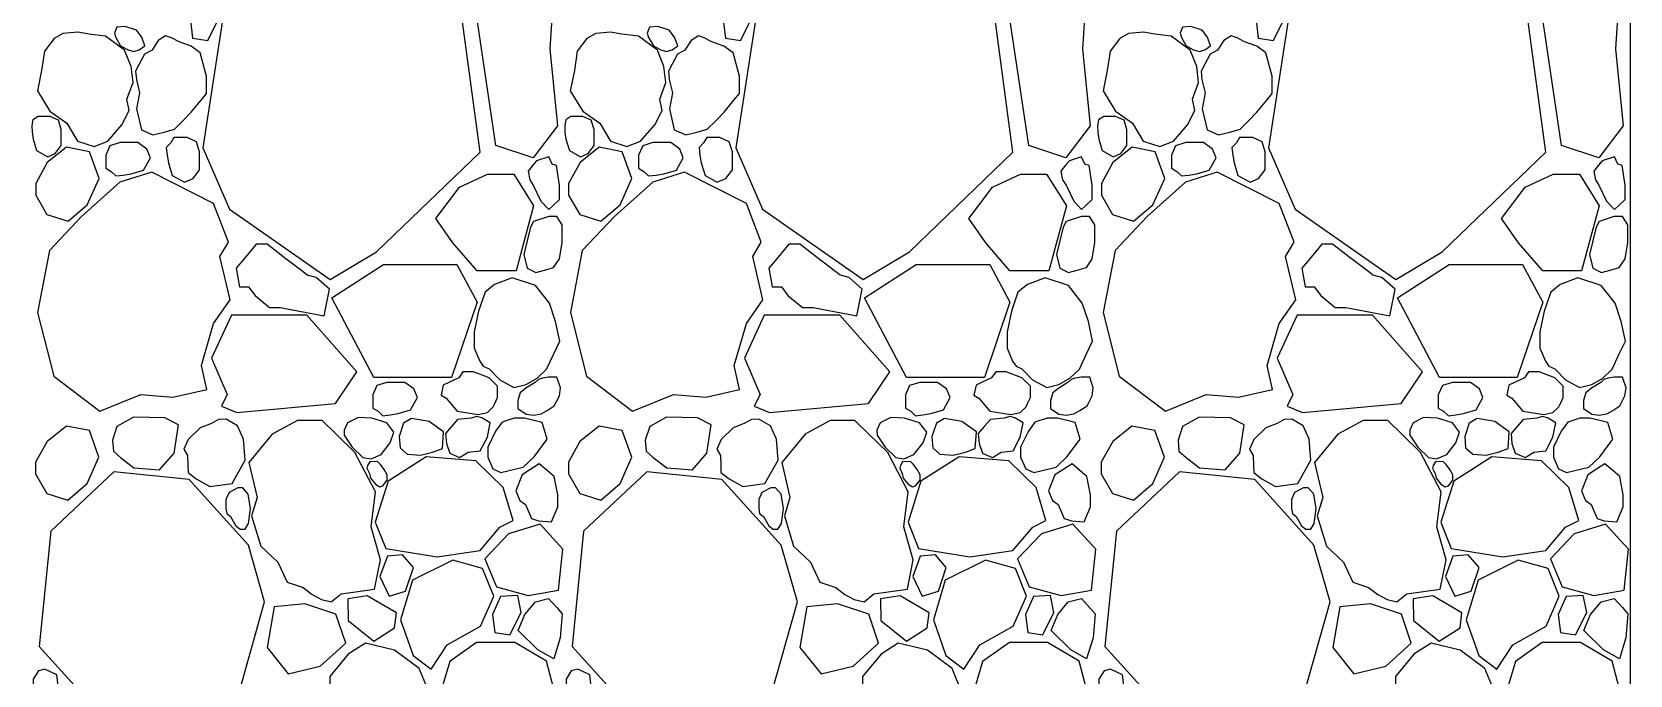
# Model space of a CAD drawing. Header units: millimetres. Extents: x 10227 to 13232, y 2 to 9351.
# Drawn here: x 11743.6 to 12008.2, y 172.6 to 279.1 of the extents above; entities that cross this region are included whole.
import ezdxf

# ---------------------------------------------------------------- set-up
doc = ezdxf.new("R2010")
doc.units = ezdxf.units.MM
doc.layers.add('A-FURN', color=9, linetype='Continuous')
doc.layers.add('RETINO', color=20, linetype='Continuous')

msp = doc.modelspace()

# ---------------------------------------------------------------- linework, layer by layer
at = {"layer": 'A-FURN', "ltscale": 0.1}
msp.add_line((12008.18, 363.83), (12008.18, 2.43), dxfattribs=at)
at = {"layer": 'RETINO'}
for points in [[(11826.55, 258.26), (11820.39, 260.3), (11816.23, 288.31), (11821.75, 297.42), (11826.65, 297.87), (11830.58, 295.58), (11829.3, 276.31)], [(11914.78, 258.26), (11908.62, 260.3), (11904.46, 288.31), (11909.98, 297.42), (11914.88, 297.87), (11918.81, 295.58), (11917.53, 276.31)], [(12003, 258.26), (11996.85, 260.3), (11992.68, 288.31), (11998.2, 297.42), (12003.11, 297.87), (12007.03, 295.58), (12005.75, 276.31)], [(11776.29, 249.77), (11792.95, 238.12), (11800.62, 242.7), (11817.78, 259.19), (11814.58, 282.79), (11800.85, 295.16), (11782.07, 291.13), (11775.28, 282.08), (11771.88, 259.88), (11776.29, 249.77)], [(11864.52, 249.77), (11881.18, 238.12), (11888.85, 242.7), (11906.01, 259.19), (11902.81, 282.79), (11889.07, 295.16), (11870.3, 291.13), (11863.51, 282.08), (11860.11, 259.88), (11864.52, 249.77)], [(11952.74, 249.77), (11969.41, 238.12), (11977.07, 242.7), (11994.24, 259.19), (11991.03, 282.79), (11977.3, 295.16), (11958.52, 291.13), (11951.73, 282.08), (11948.34, 259.88), (11952.74, 249.77)], [(11770.17, 278.05), (11772.67, 277.65), (11774.52, 281.37), (11773.95, 284.18), (11771.13, 284.03), (11769.8, 281.05), (11770.17, 278.05)], [(11858.4, 278.05), (11860.89, 277.65), (11862.75, 281.37), (11862.17, 284.18), (11859.36, 284.03), (11858.02, 281.05), (11858.4, 278.05)], [(11946.63, 278.05), (11949.12, 277.65), (11950.97, 281.37), (11950.4, 284.18), (11947.58, 284.03), (11946.25, 281.05), (11946.63, 278.05)], [(11755.76, 278.37), (11753.03, 278.7), (11751.15, 279.07), (11748.69, 278.85), (11747.24, 277.98), (11745.63, 275.91), (11745.17, 272.71), (11744.49, 269.35), (11746.54, 265.97), (11749.34, 263.97), (11751.12, 261.03), (11753.86, 260.13), (11756.12, 261), (11758.46, 263.7), (11759.68, 266.07), (11759.28, 267.98), (11760.3, 270.7), (11759.99, 273.34), (11758.9, 276.07), (11755.76, 278.37)], [(11758.24, 276.81), (11759.47, 276.12), (11760.43, 275.82), (11761.34, 276.15), (11762.26, 276.81), (11761.76, 278.23), (11760.86, 279.38), (11758.99, 279.99), (11757.62, 279.86), (11757.24, 278.86), (11757.43, 278.17), (11758.24, 276.81)], [(11760.89, 266.35), (11761.69, 262.89), (11763.59, 262.03), (11765.43, 262.51), (11767.17, 262.97), (11768.62, 264.45), (11769.95, 265.8), (11771.59, 267.81), (11772.48, 268.91), (11772.48, 271.78), (11771.42, 275.61), (11769.93, 276.75), (11767.92, 277.44), (11766.67, 278.13), (11765.7, 278.43), (11764.48, 277.67), (11763.45, 276.09), (11762.2, 275.41), (11761.34, 273.77), (11760.73, 272.6), (11760.85, 271.19), (11761.39, 269.01), (11760.89, 266.35)], [(11843.99, 278.37), (11841.25, 278.7), (11839.38, 279.07), (11836.92, 278.85), (11835.47, 277.98), (11833.85, 275.91), (11833.39, 272.71), (11832.71, 269.35), (11834.76, 265.97), (11837.57, 263.97), (11839.35, 261.03), (11842.09, 260.13), (11844.35, 261), (11846.69, 263.7), (11847.9, 266.07), (11847.51, 267.98), (11848.53, 270.7), (11848.22, 273.34), (11847.13, 276.07), (11843.99, 278.37)], [(11846.47, 276.81), (11847.7, 276.12), (11848.66, 275.82), (11849.56, 276.15), (11850.49, 276.81), (11849.98, 278.23), (11849.09, 279.38), (11847.21, 279.99), (11845.84, 279.86), (11845.46, 278.86), (11845.66, 278.17), (11846.47, 276.81)], [(11849.12, 266.35), (11849.92, 262.89), (11851.81, 262.03), (11853.66, 262.51), (11855.39, 262.97), (11856.84, 264.45), (11858.17, 265.8), (11859.81, 267.81), (11860.71, 268.91), (11860.71, 271.78), (11859.65, 275.61), (11858.15, 276.75), (11856.15, 277.44), (11854.89, 278.13), (11853.92, 278.43), (11852.7, 277.67), (11851.68, 276.09), (11850.43, 275.41), (11849.56, 273.77), (11848.95, 272.6), (11849.07, 271.19), (11849.62, 269.01), (11849.12, 266.35)], [(11932.22, 278.37), (11929.48, 278.7), (11927.6, 279.07), (11925.14, 278.85), (11923.7, 277.98), (11922.08, 275.91), (11921.62, 272.71), (11920.94, 269.35), (11922.99, 265.97), (11925.8, 263.97), (11927.58, 261.03), (11930.31, 260.13), (11932.58, 261), (11934.91, 263.7), (11936.13, 266.07), (11935.73, 267.98), (11936.75, 270.7), (11936.44, 273.34), (11935.36, 276.07), (11932.22, 278.37)], [(11934.69, 276.81), (11935.92, 276.12), (11936.89, 275.82), (11937.79, 276.15), (11938.71, 276.81), (11938.21, 278.23), (11937.32, 279.38), (11935.44, 279.99), (11934.07, 279.86), (11933.69, 278.86), (11933.89, 278.17), (11934.69, 276.81)], [(11937.35, 266.35), (11938.14, 262.89), (11940.04, 262.03), (11941.89, 262.51), (11943.62, 262.97), (11945.07, 264.45), (11946.4, 265.8), (11948.04, 267.81), (11948.93, 268.91), (11948.93, 271.78), (11947.87, 275.61), (11946.38, 276.75), (11944.37, 277.44), (11943.12, 278.13), (11942.15, 278.43), (11940.93, 277.67), (11939.9, 276.09), (11938.66, 275.41), (11937.79, 273.77), (11937.18, 272.6), (11937.3, 271.19), (11937.84, 269.01), (11937.35, 266.35)], [(11829.3, 276.31), (11830.58, 263.55)], [(11917.53, 276.31), (11918.81, 263.55)], [(12005.75, 276.31), (12007.03, 263.55)], [(11743.76, 261.31), (11744.33, 259.44), (11746.17, 258.43), (11747.43, 258.97), (11748.41, 260.3), (11748.41, 262.96), (11747.95, 264.47), (11746.56, 265.09), (11744.59, 265.09), (11743.71, 264.53), (11743.56, 263.59), (11743.57, 262.48), (11743.76, 261.31)], [(11831.99, 261.31), (11832.56, 259.44), (11834.39, 258.43), (11835.66, 258.97), (11836.64, 260.3), (11836.64, 262.96), (11836.17, 264.47), (11834.79, 265.09), (11832.81, 265.09), (11831.94, 264.53), (11831.79, 263.59), (11831.8, 262.48), (11831.99, 261.31)], [(11920.22, 261.31), (11920.79, 259.44), (11922.62, 258.43), (11923.89, 258.97), (11924.87, 260.3), (11924.87, 262.96), (11924.4, 264.47), (11923.01, 265.09), (11921.04, 265.09), (11920.16, 264.53), (11920.02, 263.59), (11920.03, 262.48), (11920.22, 261.31)], [(11830.58, 263.55), (11826.55, 258.26)], [(11918.81, 263.55), (11914.78, 258.26)], [(12007.03, 263.55), (12003, 258.26)], [(11746.05, 248.85), (11749.54, 247.74), (11752.73, 250.48), (11754.67, 254.85), (11753.08, 259.25), (11749.27, 259.99), (11746.09, 257.45), (11744.19, 254), (11744.19, 252.06), (11746.05, 248.85)], [(11759.99, 255.59), (11762.06, 256.23), (11763.19, 258.26), (11762.59, 259.67), (11761.11, 260.76), (11758.16, 260.76), (11756.47, 260.24), (11755.79, 258.7), (11755.79, 256.51), (11756.68, 256), (11757.45, 255.25), (11758.68, 255.38), (11759.99, 255.59)], [(11766.15, 257.41), (11766.79, 255.33), (11768.82, 254.21), (11770.23, 254.8), (11771.32, 256.28), (11771.32, 259.24), (11770.8, 260.92), (11769.26, 261.61), (11767.07, 261.61), (11766.56, 260.72), (11765.81, 259.94), (11765.94, 258.71), (11766.15, 257.41)], [(11834.28, 248.85), (11837.76, 247.74), (11840.96, 250.48), (11842.9, 254.85), (11841.31, 259.25), (11837.5, 259.99), (11834.32, 257.45), (11832.41, 254), (11832.41, 252.06), (11834.28, 248.85)], [(11848.21, 255.59), (11850.29, 256.23), (11851.42, 258.26), (11850.82, 259.67), (11849.34, 260.76), (11846.38, 260.76), (11844.7, 260.24), (11844.01, 258.7), (11844.01, 256.51), (11844.9, 256), (11845.68, 255.25), (11846.91, 255.38), (11848.21, 255.59)], [(11854.38, 257.41), (11855.01, 255.33), (11857.05, 254.21), (11858.46, 254.8), (11859.55, 256.28), (11859.55, 259.24), (11859.03, 260.92), (11857.49, 261.61), (11855.29, 261.61), (11854.78, 260.72), (11854.03, 259.94), (11854.17, 258.71), (11854.38, 257.41)], [(11922.5, 248.85), (11925.99, 247.74), (11929.18, 250.48), (11931.13, 254.85), (11929.54, 259.25), (11925.72, 259.99), (11922.55, 257.45), (11920.64, 254), (11920.64, 252.06), (11922.5, 248.85)], [(11936.44, 255.59), (11938.52, 256.23), (11939.64, 258.26), (11939.04, 259.67), (11937.57, 260.76), (11934.61, 260.76), (11932.92, 260.24), (11932.24, 258.7), (11932.24, 256.51), (11933.13, 256), (11933.91, 255.25), (11935.14, 255.38), (11936.44, 255.59)], [(11942.61, 257.41), (11943.24, 255.33), (11945.28, 254.21), (11946.68, 254.8), (11947.77, 256.28), (11947.77, 259.24), (11947.25, 260.92), (11945.71, 261.61), (11943.52, 261.61), (11943.01, 260.72), (11942.26, 259.94), (11942.39, 258.71), (11942.61, 257.41)], [(11826.58, 253.75), (11827.84, 251.08), (11829.15, 249.68), (11829.86, 250.37), (11830.9, 251.36), (11830.9, 253.73), (11830.69, 255.17), (11830.42, 256.97), (11829.7, 257.18), (11829.15, 258.42), (11827.11, 257.77), (11826.5, 257.01), (11825.71, 256.03), (11826, 254.59), (11826.58, 253.75)], [(11914.8, 253.75), (11916.07, 251.08), (11917.38, 249.68), (11918.09, 250.37), (11919.13, 251.36), (11919.13, 253.73), (11918.91, 255.17), (11918.64, 256.97), (11917.92, 257.18), (11917.37, 258.42), (11915.34, 257.77), (11914.73, 257.01), (11913.94, 256.03), (11914.23, 254.59), (11914.8, 253.75)], [(12003.03, 253.75), (12004.29, 251.08), (12005.6, 249.68), (12006.32, 250.37), (12007.35, 251.36), (12007.35, 253.73), (12007.14, 255.17), (12006.87, 256.97), (12006.15, 257.18), (12005.6, 258.42), (12003.56, 257.77), (12002.95, 257.01), (12002.17, 256.03), (12002.45, 254.59), (12003.03, 253.75)], [(11766.89, 218.63), (11772.51, 219.88), (11771.61, 223.88), (11773.65, 230.85), (11776.36, 234.72), (11774.7, 241.91), (11776.1, 244.28), (11773.65, 250.69), (11763.39, 255.87), (11758.13, 254.2), (11751.79, 248.51), (11746.46, 242.89), (11744.49, 232.64), (11747.16, 222.11), (11754.78, 216.29), (11761.57, 219.07), (11766.89, 218.63)], [(11813.28, 244.18), (11810.46, 248.18), (11814.37, 253.37), (11819, 255.55), (11823.36, 255.55), (11826.63, 250.28), (11823.72, 239.55), (11817.27, 239.55), (11813.28, 244.18)], [(11855.12, 218.63), (11860.73, 219.88), (11859.84, 223.88), (11861.87, 230.85), (11864.59, 234.72), (11862.92, 241.91), (11864.33, 244.28), (11861.87, 250.69), (11851.61, 255.87), (11846.35, 254.2), (11840.01, 248.51), (11834.68, 242.89), (11832.72, 232.64), (11835.39, 222.11), (11843.01, 216.29), (11849.8, 219.07), (11855.12, 218.63)], [(11901.51, 244.18), (11898.69, 248.18), (11902.6, 253.37), (11907.23, 255.55), (11911.58, 255.55), (11914.85, 250.28), (11911.95, 239.55), (11905.5, 239.55), (11901.51, 244.18)], [(11943.34, 218.63), (11948.96, 219.88), (11948.07, 223.88), (11950.1, 230.85), (11952.82, 234.72), (11951.15, 241.91), (11952.55, 244.28), (11950.1, 250.69), (11939.84, 255.87), (11934.58, 254.2), (11928.24, 248.51), (11922.91, 242.89), (11920.95, 232.64), (11923.61, 222.11), (11931.24, 216.29), (11938.02, 219.07), (11943.34, 218.63)], [(11989.73, 244.18), (11986.92, 248.18), (11990.82, 253.37), (11995.45, 255.55), (11999.81, 255.55), (12003.08, 250.28), (12000.17, 239.55), (11993.73, 239.55), (11989.73, 244.18)], [(11825.55, 239.99), (11826.99, 239.27), (11828.43, 239.67), (11829.94, 240.09), (11830.9, 241.51), (11831.35, 244.22), (11831.35, 247.16), (11830.47, 248.53), (11829.13, 248.53), (11826.61, 247.71), (11826.09, 246.79), (11825.02, 242.25), (11825.55, 239.99)], [(11913.78, 239.99), (11915.22, 239.27), (11916.65, 239.67), (11918.17, 240.09), (11919.12, 241.51), (11919.57, 244.22), (11919.57, 247.16), (11918.7, 248.53), (11917.36, 248.53), (11914.84, 247.71), (11914.32, 246.79), (11913.24, 242.25), (11913.78, 239.99)], [(12002, 239.99), (12003.44, 239.27), (12004.88, 239.67), (12006.4, 240.09), (12007.35, 241.51), (12007.8, 244.22), (12007.8, 247.16), (12006.93, 248.53), (12005.58, 248.53), (12003.06, 247.71), (12002.55, 246.79), (12001.47, 242.25), (12002, 239.99)], [(11780.52, 235.47), (11782.91, 233.49), (11784.67, 233.49), (11791.94, 232.09), (11792.82, 236.51), (11790.64, 238.43), (11789.16, 238.81), (11788.46, 239.37), (11785.4, 241.71), (11782.49, 243.93), (11780.67, 243.93), (11778.91, 241.81), (11777.38, 239.97), (11777.92, 236.87), (11779.43, 236.87), (11780.52, 235.47)], [(11868.74, 235.47), (11871.13, 233.49), (11872.9, 233.49), (11880.17, 232.09), (11881.05, 236.51), (11878.87, 238.43), (11877.39, 238.81), (11876.69, 239.37), (11873.62, 241.71), (11870.71, 243.93), (11868.9, 243.93), (11867.13, 241.81), (11865.6, 239.97), (11866.15, 236.87), (11867.65, 236.87), (11868.74, 235.47)], [(11956.97, 235.47), (11959.36, 233.49), (11961.12, 233.49), (11968.39, 232.09), (11969.28, 236.51), (11967.1, 238.43), (11965.61, 238.81), (11964.91, 239.37), (11961.85, 241.71), (11958.94, 243.93), (11957.13, 243.93), (11955.36, 241.81), (11953.83, 239.97), (11954.37, 236.87), (11955.88, 236.87), (11956.97, 235.47)], [(11793.21, 235.09), (11801.76, 240.61), (11813.93, 240.61), (11817.26, 234.37), (11813.06, 221.89), (11800.17, 221.89), (11793.21, 235.09)], [(11819.27, 223.33), (11821.04, 221.5), (11823.37, 220.25), (11825.39, 220.71), (11827.21, 221.78), (11828.78, 223.28), (11829.96, 225.79), (11830.95, 227.9), (11830.28, 231.15), (11829.24, 234.19), (11826.96, 237.09), (11823.1, 238.37), (11820.17, 237.3), (11818.6, 236.01), (11817.53, 232.87), (11816.81, 229.43), (11816.81, 226.75), (11817.71, 224.57), (11818.3, 223.77), (11819.27, 223.33)], [(11881.44, 235.09), (11889.99, 240.61), (11902.16, 240.61), (11905.49, 234.37), (11901.29, 221.89), (11888.39, 221.89), (11881.44, 235.09)], [(11907.5, 223.33), (11909.26, 221.5), (11911.6, 220.25), (11913.61, 220.71), (11915.43, 221.78), (11917, 223.28), (11918.19, 225.79), (11919.18, 227.9), (11918.51, 231.15), (11917.47, 234.19), (11915.19, 237.09), (11911.33, 238.37), (11908.4, 237.3), (11906.82, 236.01), (11905.75, 232.87), (11905.04, 229.43), (11905.04, 226.75), (11905.93, 224.57), (11906.53, 223.77), (11907.5, 223.33)], [(11969.67, 235.09), (11978.21, 240.61), (11990.38, 240.61), (11993.72, 234.37), (11989.52, 221.89), (11976.62, 221.89), (11969.67, 235.09)], [(11995.72, 223.33), (11997.49, 221.5), (11999.83, 220.25), (12001.84, 220.71), (12003.66, 221.78), (12005.23, 223.28), (12006.41, 225.79), (12007.41, 227.9), (12006.73, 231.15), (12005.7, 234.19), (12003.41, 237.09), (11999.56, 238.37), (11996.62, 237.3), (11995.05, 236.01), (11993.98, 232.87), (11993.27, 229.43), (11993.27, 226.75), (11994.16, 224.57), (11994.75, 223.77), (11995.72, 223.33)], [(11775.89, 219.1), (11774.95, 217.16), (11777.47, 216.11), (11793.84, 217.59), (11797.38, 222.81), (11789.09, 232.23), (11776.61, 232.23), (11773.32, 225.08), (11775.89, 219.1)], [(11864.12, 219.1), (11863.17, 217.16), (11865.7, 216.11), (11882.07, 217.59), (11885.61, 222.81), (11877.32, 232.23), (11864.83, 232.23), (11861.55, 225.08), (11864.12, 219.1)], [(11952.34, 219.1), (11951.4, 217.16), (11953.92, 216.11), (11970.29, 217.59), (11973.84, 222.81), (11965.54, 232.23), (11953.06, 232.23), (11949.78, 225.08), (11952.34, 219.1)], [(11812.14, 218.47), (11813.96, 216.31), (11817.44, 215.79), (11818.97, 216.12), (11819.96, 217.06), (11820.21, 217.57), (11820.67, 218.57), (11820.67, 220.44), (11819.27, 221.84), (11816.66, 222.84), (11814.93, 222.84), (11814.22, 221.85), (11812.71, 221.11), (11811.67, 220.61), (11811.32, 218.97), (11812.14, 218.47)], [(11900.36, 218.47), (11902.19, 216.31), (11905.67, 215.79), (11907.2, 216.12), (11908.19, 217.06), (11908.43, 217.57), (11908.9, 218.57), (11908.9, 220.44), (11907.49, 221.84), (11904.88, 222.84), (11903.16, 222.84), (11902.45, 221.85), (11900.93, 221.11), (11899.9, 220.61), (11899.55, 218.97), (11900.36, 218.47)], [(11988.59, 218.47), (11990.41, 216.31), (11993.89, 215.79), (11995.42, 216.12), (11996.42, 217.06), (11996.66, 217.57), (11997.13, 218.57), (11997.13, 220.44), (11995.72, 221.84), (11993.11, 222.84), (11991.38, 222.84), (11990.68, 221.85), (11989.16, 221.11), (11988.13, 220.61), (11987.77, 218.97), (11988.59, 218.47)], [(11804.18, 215.91), (11806.26, 216.55), (11807.38, 218.58), (11806.78, 219.99), (11805.31, 221.08), (11802.35, 221.08), (11800.66, 220.56), (11799.98, 219.02), (11799.98, 216.83), (11800.87, 216.32), (11801.65, 215.57), (11802.88, 215.7), (11804.18, 215.91)], [(11826.88, 221.08), (11825.36, 220.14), (11824.4, 219.34), (11824.01, 218.08), (11824.01, 216.73), (11825.38, 215.84), (11826.62, 215.67), (11827.88, 215.89), (11828.86, 216.42), (11830.04, 217.19), (11830.89, 218.85), (11831.08, 220.18), (11830.5, 221.97), (11829.09, 221.95), (11828.1, 221.79), (11827.42, 221.55), (11826.88, 221.08)], [(11892.41, 215.91), (11894.48, 216.55), (11895.61, 218.58), (11895.01, 219.99), (11893.53, 221.08), (11890.58, 221.08), (11888.89, 220.56), (11888.2, 219.02), (11888.2, 216.83), (11889.1, 216.32), (11889.87, 215.57), (11891.1, 215.7), (11892.41, 215.91)], [(11915.11, 221.08), (11913.58, 220.14), (11912.62, 219.34), (11912.23, 218.08), (11912.23, 216.73), (11913.6, 215.84), (11914.84, 215.67), (11916.1, 215.89), (11917.09, 216.42), (11918.27, 217.19), (11919.11, 218.85), (11919.3, 220.18), (11918.73, 221.97), (11917.31, 221.95), (11916.33, 221.79), (11915.64, 221.55), (11915.11, 221.08)], [(11980.63, 215.91), (11982.71, 216.55), (11983.83, 218.58), (11983.24, 219.99), (11981.76, 221.08), (11978.8, 221.08), (11977.12, 220.56), (11976.43, 219.02), (11976.43, 216.83), (11977.32, 216.32), (11978.1, 215.57), (11979.33, 215.7), (11980.63, 215.91)], [(12003.33, 221.08), (12001.81, 220.14), (12000.85, 219.34), (12000.46, 218.08), (12000.46, 216.73), (12001.83, 215.84), (12003.07, 215.67), (12004.33, 215.89), (12005.31, 216.42), (12006.49, 217.19), (12007.34, 218.85), (12007.53, 220.18), (12006.95, 221.97), (12005.54, 221.95), (12004.55, 221.79), (12003.87, 221.55), (12003.33, 221.08)], [(11760.39, 215.35), (11757.64, 213.77)], [(11767.11, 209.35), (11767.82, 214.05), (11765.55, 215.23), (11760.39, 215.35)], [(11773.02, 203.86), (11776.7, 204.32), (11778.88, 208.19), (11778.6, 211.69), (11777.62, 213.87), (11775.7, 214.97), (11774.46, 214.95), (11773.29, 214.27), (11771.43, 213.57), (11769.44, 211.61), (11768.73, 210.03), (11769.34, 208.98), (11769.39, 207.29), (11769.41, 206.15), (11770.77, 205.14), (11773.02, 203.86)], [(11794.75, 186.07), (11800.3, 186.84), (11801.28, 191.72), (11799.71, 197.19), (11800.44, 202.97), (11797.04, 209.5), (11793.91, 212.52), (11791.6, 214.77), (11787.53, 214.77), (11783.36, 212.52), (11779.48, 207.81), (11780.85, 202.03), (11779.94, 198.99), (11781.46, 193.97), (11784.27, 191.31), (11785.8, 188), (11788.45, 187.12), (11789.96, 185.98), (11791.49, 185.17), (11793.11, 184.78), (11794.75, 186.07)], [(11796.6, 210.35), (11798.36, 208.67), (11799.71, 208.41), (11801.38, 209.12), (11802.88, 211.08), (11803.49, 212.84), (11802.31, 214.41), (11799.83, 215.14), (11797.56, 215.27), (11795.81, 214.41), (11795.25, 213.18), (11795.28, 212.33), (11796.6, 210.35)], [(11806.41, 215.09), (11805.1, 214.34)], [(11811.54, 210.13), (11811.73, 212.88), (11809.33, 214.61), (11806.41, 215.09)], [(11815.82, 209.51), (11817.79, 209.75), (11818.97, 212.02), (11819.44, 214.36), (11818.07, 215.2), (11817.23, 215.44), (11816.3, 215.17), (11814.03, 214.94), (11813.02, 213.8), (11812.03, 212.6), (11812.18, 210.96), (11812.73, 209.38), (11813.86, 208.85), (11814.36, 208.63), (11815.82, 209.51)], [(11821.21, 206.14), (11824.91, 207.02), (11826.71, 208.78), (11828.89, 211.7), (11828.05, 214.43), (11825.14, 215.13), (11823.43, 215.13), (11821.4, 214.48), (11820.33, 213.03), (11819.05, 210.38), (11819.05, 208.7), (11819.89, 206.77), (11821.21, 206.14)], [(11848.62, 215.35), (11845.87, 213.77)], [(11855.34, 209.35), (11856.05, 214.05), (11853.78, 215.23), (11848.62, 215.35)], [(11861.25, 203.86), (11864.93, 204.32), (11867.1, 208.19), (11866.83, 211.69), (11865.85, 213.87), (11863.93, 214.97), (11862.69, 214.95), (11861.52, 214.27), (11859.66, 213.57), (11857.67, 211.61), (11856.96, 210.03), (11857.57, 208.98), (11857.61, 207.29), (11857.64, 206.15), (11859, 205.14), (11861.25, 203.86)], [(11882.98, 186.07), (11888.53, 186.84), (11889.5, 191.72), (11887.94, 197.19), (11888.66, 202.97), (11885.26, 209.5), (11882.14, 212.52), (11879.82, 214.77), (11875.76, 214.77), (11871.58, 212.52), (11867.71, 207.81), (11869.08, 202.03), (11868.16, 198.99), (11869.68, 193.97), (11872.49, 191.31), (11874.03, 188), (11876.67, 187.12), (11878.19, 185.98), (11879.71, 185.17), (11881.34, 184.78), (11882.98, 186.07)], [(11884.83, 210.35), (11886.59, 208.67), (11887.94, 208.41), (11889.6, 209.12), (11891.11, 211.08), (11891.72, 212.84), (11890.53, 214.41), (11888.05, 215.14), (11885.79, 215.27), (11884.04, 214.41), (11883.48, 213.18), (11883.51, 212.33), (11884.83, 210.35)], [(11894.64, 215.09), (11893.33, 214.34)], [(11899.76, 210.13), (11899.96, 212.88), (11897.56, 214.61), (11894.64, 215.09)], [(11904.05, 209.51), (11906.02, 209.75), (11907.19, 212.02), (11907.67, 214.36), (11906.3, 215.2), (11905.46, 215.44), (11904.52, 215.17), (11902.26, 214.94), (11901.25, 213.8), (11900.26, 212.6), (11900.4, 210.96), (11900.96, 209.38), (11902.08, 208.85), (11902.59, 208.63), (11904.05, 209.51)], [(11909.44, 206.14), (11913.14, 207.02), (11914.94, 208.78), (11917.11, 211.7), (11916.28, 214.43), (11913.37, 215.13), (11911.65, 215.13), (11909.63, 214.48), (11908.56, 213.03), (11907.27, 210.38), (11907.27, 208.7), (11908.12, 206.77), (11909.44, 206.14)], [(11936.85, 215.35), (11934.09, 213.77)], [(11943.57, 209.35), (11944.27, 214.05), (11942, 215.23), (11936.85, 215.35)], [(11949.48, 203.86), (11953.15, 204.32), (11955.33, 208.19), (11955.06, 211.69), (11954.07, 213.87), (11952.16, 214.97), (11950.91, 214.95), (11949.75, 214.27), (11947.88, 213.57), (11945.89, 211.61), (11945.18, 210.03), (11945.8, 208.98), (11945.84, 207.29), (11945.87, 206.15), (11947.22, 205.14), (11949.48, 203.86)], [(11971.21, 186.07), (11976.76, 186.84), (11977.73, 191.72), (11976.17, 197.19), (11976.89, 202.97), (11973.49, 209.5), (11970.37, 212.52), (11968.05, 214.77), (11963.99, 214.77), (11959.81, 212.52), (11955.93, 207.81), (11957.3, 202.03), (11956.39, 198.99), (11957.91, 193.97), (11960.72, 191.31), (11962.26, 188), (11964.9, 187.12), (11966.42, 185.98), (11967.94, 185.17), (11969.57, 184.78), (11971.21, 186.07)], [(11973.05, 210.35), (11974.82, 208.67), (11976.16, 208.41), (11977.83, 209.12), (11979.34, 211.08), (11979.95, 212.84), (11978.76, 214.41), (11976.28, 215.14), (11974.01, 215.27), (11972.26, 214.41), (11971.71, 213.18), (11971.73, 212.33), (11973.05, 210.35)], [(11982.86, 215.09), (11981.55, 214.34)], [(11987.99, 210.13), (11988.19, 212.88), (11985.79, 214.61), (11982.86, 215.09)], [(11992.27, 209.51), (11994.25, 209.75), (11995.42, 212.02), (11995.89, 214.36), (11994.53, 215.2), (11993.69, 215.44), (11992.75, 215.17), (11990.48, 214.94), (11989.47, 213.8), (11988.48, 212.6), (11988.63, 210.96), (11989.18, 209.38), (11990.31, 208.85), (11990.82, 208.63), (11992.27, 209.51)], [(11997.66, 206.14), (12001.36, 207.02), (12003.17, 208.78), (12005.34, 211.7), (12004.51, 214.43), (12001.59, 215.13), (11999.88, 215.13), (11997.86, 214.48), (11996.78, 213.03), (11995.5, 210.38), (11995.5, 208.7), (11996.34, 206.77), (11997.66, 206.14)], [(11746.03, 202.71), (11749.52, 201.6), (11752.72, 204.34), (11754.66, 208.71), (11753.07, 213.11), (11749.26, 213.86), (11746.08, 211.31), (11744.17, 207.86), (11744.17, 205.92), (11746.03, 202.71)], [(11757.64, 213.77), (11756.89, 211.53), (11757.04, 209.69)], [(11805.1, 214.34), (11804.35, 212.1), (11804.51, 210.25)], [(11834.26, 202.71), (11837.75, 201.6), (11840.94, 204.34), (11842.88, 208.71), (11841.3, 213.11), (11837.48, 213.86), (11834.3, 211.31), (11832.4, 207.86), (11832.4, 205.92), (11834.26, 202.71)], [(11845.87, 213.77), (11845.12, 211.53), (11845.27, 209.69)], [(11893.33, 214.34), (11892.58, 212.1), (11892.73, 210.25)], [(11922.49, 202.71), (11925.97, 201.6), (11929.17, 204.34), (11931.11, 208.71), (11929.52, 213.11), (11925.71, 213.86), (11922.53, 211.31), (11920.62, 207.86), (11920.62, 205.92), (11922.49, 202.71)], [(11934.09, 213.77), (11933.34, 211.53), (11933.49, 209.69)], [(11981.55, 214.34), (11980.81, 212.1), (11980.96, 210.25)], [(11757.04, 209.69), (11758.23, 208.62)], [(11758.23, 208.62), (11760.44, 206.95), (11764.7, 206.62), (11767.11, 209.35)], [(11804.51, 210.25), (11805.69, 209.18)], [(11805.69, 209.18), (11807.9, 209.02), (11809.89, 209.54), (11811.54, 210.13)], [(11845.27, 209.69), (11846.45, 208.62)], [(11846.45, 208.62), (11848.67, 206.95), (11852.93, 206.62), (11855.34, 209.35)], [(11892.73, 210.25), (11893.92, 209.18)], [(11893.92, 209.18), (11896.13, 209.02), (11898.12, 209.54), (11899.76, 210.13)], [(11933.49, 209.69), (11934.68, 208.62)], [(11934.68, 208.62), (11936.89, 206.95), (11941.15, 206.62), (11943.57, 209.35)], [(11980.96, 210.25), (11982.14, 209.18)], [(11982.14, 209.18), (11984.36, 209.02), (11986.35, 209.54), (11987.99, 210.13)], [(11799.61, 205.21), (11800.43, 204.22), (11801.14, 203.79), (11801.66, 203.97), (11802.4, 204.87), (11802.4, 205.79), (11801.91, 206.67), (11801.3, 207.49), (11800.78, 207.96), (11799.51, 207.91), (11799.13, 207.35), (11799.02, 206.88), (11799.45, 205.98), (11799.61, 205.21)], [(11800.41, 197.92), (11802.14, 193.61), (11810.64, 192.2), (11817.77, 193.26), (11821.05, 197.1), (11823.23, 198.23), (11821.59, 203.69), (11817.08, 208.09), (11808.86, 208.73), (11802.53, 204.72), (11800.41, 197.92)], [(11829.57, 198.02), (11830.62, 200.47), (11830.62, 202.47), (11830.02, 205.51), (11828.86, 206.51), (11827.57, 207.62), (11826.03, 206.63), (11824.73, 205.79), (11823.67, 203.11), (11824.34, 201.55), (11825.27, 200.87), (11826.27, 198.56), (11827.45, 198.15), (11829.57, 198.02)], [(11887.83, 205.21), (11888.65, 204.22), (11889.36, 203.79), (11889.89, 203.97), (11890.62, 204.87), (11890.62, 205.79), (11890.13, 206.67), (11889.52, 207.49), (11889.01, 207.96), (11887.74, 207.91), (11887.36, 207.35), (11887.25, 206.88), (11887.68, 205.98), (11887.83, 205.21)], [(11888.64, 197.92), (11890.36, 193.61), (11898.87, 192.2), (11905.99, 193.26), (11909.28, 197.1), (11911.46, 198.23), (11909.82, 203.69), (11905.31, 208.09), (11897.09, 208.73), (11890.76, 204.72), (11888.64, 197.92)], [(11917.8, 198.02), (11918.85, 200.47), (11918.85, 202.47), (11918.25, 205.51), (11917.09, 206.51), (11915.79, 207.62), (11914.25, 206.63), (11912.95, 205.79), (11911.89, 203.11), (11912.57, 201.55), (11913.5, 200.87), (11914.49, 198.56), (11915.68, 198.15), (11917.8, 198.02)], [(11976.06, 205.21), (11976.88, 204.22), (11977.59, 203.79), (11978.12, 203.97), (11978.85, 204.87), (11978.85, 205.79), (11978.36, 206.67), (11977.75, 207.49), (11977.23, 207.96), (11975.96, 207.91), (11975.59, 207.35), (11975.47, 206.88), (11975.9, 205.98), (11976.06, 205.21)], [(11976.87, 197.92), (11978.59, 193.61), (11987.1, 192.2), (11994.22, 193.26), (11997.51, 197.1), (11999.68, 198.23), (11998.04, 203.69), (11993.54, 208.09), (11985.32, 208.73), (11978.99, 204.72), (11976.87, 197.92)], [(12006.02, 198.02), (12007.07, 200.47), (12007.07, 202.47), (12006.47, 205.51), (12005.31, 206.51), (12004.02, 207.62), (12002.48, 206.63), (12001.18, 205.79), (12000.12, 203.11), (12000.8, 201.55), (12001.72, 200.87), (12002.72, 198.56), (12003.9, 198.15), (12006.02, 198.02)], [(11779.4, 194.13), (11769.59, 205), (11757.14, 206.27), (11746.68, 196.43), (11744.78, 177.38), (11754.82, 166.25), (11768.64, 164.24), (11777.63, 168.98), (11782.09, 184.77), (11779.4, 194.13)], [(11867.62, 194.13), (11857.82, 205), (11845.37, 206.27), (11834.91, 196.43), (11833, 177.38), (11843.04, 166.25), (11856.87, 164.24), (11865.86, 168.98), (11870.32, 184.77), (11867.62, 194.13)], [(11955.85, 194.13), (11946.04, 205), (11933.59, 206.27), (11923.13, 196.43), (11921.23, 177.38), (11931.27, 166.25), (11945.09, 164.24), (11954.08, 168.98), (11958.54, 184.77), (11955.85, 194.13)], [(11776.46, 198.87), (11777.34, 197.33), (11778.06, 196.81), (11778.86, 196.81), (11779.43, 197.73), (11779.77, 200.19), (11779.37, 202.56), (11778.46, 203.62), (11777.66, 203.62), (11776.2, 202.85), (11775.69, 201.68), (11775.69, 200.22), (11775.83, 199.38), (11776.46, 198.87)], [(11864.69, 198.87), (11865.57, 197.33), (11866.29, 196.81), (11867.09, 196.81), (11867.66, 197.73), (11868, 200.19), (11867.6, 202.56), (11866.69, 203.62), (11865.89, 203.62), (11864.43, 202.85), (11863.91, 201.68), (11863.91, 200.22), (11864.06, 199.38), (11864.69, 198.87)], [(11952.91, 198.87), (11953.8, 197.33), (11954.51, 196.81), (11955.31, 196.81), (11955.88, 197.73), (11956.23, 200.19), (11955.83, 202.56), (11954.91, 203.62), (11954.11, 203.62), (11952.65, 202.85), (11952.14, 201.68), (11952.14, 200.22), (11952.28, 199.38), (11952.91, 198.87)], [(11825.74, 185.83), (11830.76, 186.68), (11831.47, 193.49), (11827.69, 197.61), (11822.49, 195.99), (11818.54, 191.88), (11820.47, 187.23), (11825.74, 185.83)], [(11913.97, 185.83), (11918.99, 186.68), (11919.7, 193.49), (11915.91, 197.61), (11910.72, 195.99), (11906.76, 191.88), (11908.7, 187.23), (11913.97, 185.83)], [(12002.19, 185.83), (12007.22, 186.68), (12007.92, 193.49), (12004.14, 197.61), (11998.94, 195.99), (11994.99, 191.88), (11996.92, 187.23), (12002.19, 185.83)], [(11804.93, 192.54), (11802.41, 192.33), (11801.18, 188.96), (11802.73, 185.68), (11805.43, 186.51), (11806.75, 190.46), (11804.93, 192.54)], [(11812.31, 177.63), (11817.83, 180.74), (11820.02, 185.69), (11818.18, 190.29), (11813.23, 191.68), (11806.56, 188.34), (11804.61, 181.77), (11806.68, 175.9), (11809.67, 173.6), (11812.31, 177.63)], [(11893.15, 192.54), (11890.64, 192.33), (11889.41, 188.96), (11890.96, 185.68), (11893.65, 186.51), (11894.97, 190.46), (11893.15, 192.54)], [(11900.54, 177.63), (11906.06, 180.74), (11908.24, 185.69), (11906.4, 190.29), (11901.46, 191.68), (11894.79, 188.34), (11892.83, 181.77), (11894.9, 175.9), (11897.89, 173.6), (11900.54, 177.63)], [(11981.38, 192.54), (11978.86, 192.33), (11977.64, 188.96), (11979.18, 185.68), (11981.88, 186.51), (11983.2, 190.46), (11981.38, 192.54)], [(11988.76, 177.63), (11994.28, 180.74), (11996.47, 185.69), (11994.63, 190.29), (11989.68, 191.68), (11983.01, 188.34), (11981.06, 181.77), (11983.13, 175.9), (11986.12, 173.6), (11988.76, 177.63)], [(11803.59, 180.43), (11803.9, 182.94), (11799.08, 185.76), (11795.84, 185.26), (11795.9, 181.67), (11800.15, 178.26), (11803.59, 180.43)], [(11820.22, 179.67), (11822.71, 179.27), (11824.56, 182.98), (11823.99, 185.8), (11821.17, 185.65), (11819.84, 182.67), (11820.22, 179.67)], [(11831.05, 178.78), (11829.97, 175.34), (11827.35, 176.83), (11824.09, 180), (11825.18, 182.66), (11826.94, 184.74), (11829.11, 185.29), (11830.46, 183.84), (11831.36, 182.75), (11831.05, 178.78)], [(11891.82, 180.43), (11892.13, 182.94), (11887.3, 185.76), (11884.06, 185.26), (11884.13, 181.67), (11888.38, 178.26), (11891.82, 180.43)], [(11908.45, 179.67), (11910.94, 179.27), (11912.79, 182.98), (11912.22, 185.8), (11909.4, 185.65), (11908.07, 182.67), (11908.45, 179.67)], [(11919.28, 178.78), (11918.19, 175.34), (11915.57, 176.83), (11912.32, 180), (11913.41, 182.66), (11915.17, 184.74), (11917.33, 185.29), (11918.69, 183.84), (11919.59, 182.75), (11919.28, 178.78)], [(11980.04, 180.43), (11980.35, 182.94), (11975.53, 185.76), (11972.29, 185.26), (11972.35, 181.67), (11976.6, 178.26), (11980.04, 180.43)], [(11996.67, 179.67), (11999.16, 179.27), (12001.02, 182.98), (12000.44, 185.8), (11997.63, 185.65), (11996.29, 182.67), (11996.67, 179.67)], [(12007.5, 178.78), (12006.42, 175.34), (12003.8, 176.83), (12000.55, 180), (12001.63, 182.66), (12003.39, 184.74), (12005.56, 185.29), (12006.92, 183.84), (12007.82, 182.75), (12007.5, 178.78)], [(11788.73, 184.45), (11783.66, 183.94), (11782.5, 177.19), (11786, 172.83), (11791.29, 174.11), (11795.51, 177.94), (11793.89, 182.71), (11788.73, 184.45)], [(11876.95, 184.45), (11871.88, 183.94), (11870.72, 177.19), (11874.23, 172.83), (11879.52, 174.11), (11883.74, 177.94), (11882.12, 182.71), (11876.95, 184.45)], [(11965.18, 184.45), (11960.11, 183.94), (11958.95, 177.19), (11962.45, 172.83), (11967.75, 174.11), (11971.96, 177.94), (11970.34, 182.71), (11965.18, 184.45)], [(11798.79, 153.06), (11804.16, 155.38), (11807.7, 162.94), (11810.48, 166.95), (11809.33, 169.75), (11807.69, 173.7), (11803.62, 176.76), (11798.79, 177.92), (11795.93, 176.08), (11792.87, 172.4), (11792.87, 168.11), (11794.23, 165.12), (11794.23, 162.12), (11794.23, 157.15), (11794.23, 154.22), (11796.95, 151.43), (11798.79, 153.06)], [(11818.41, 164.63), (11821.75, 159.31), (11830.8, 161.83), (11830.8, 167.15), (11828.76, 174.93), (11823.52, 178), (11817.18, 178), (11812.76, 174.86), (11811.05, 169.2), (11813.1, 166.27), (11818.41, 164.63)], [(11887.01, 153.06), (11892.39, 155.38), (11895.92, 162.94), (11898.71, 166.95), (11897.55, 169.75), (11895.92, 173.7), (11891.84, 176.76), (11887.01, 177.92), (11884.16, 176.08), (11881.1, 172.4), (11881.1, 168.11), (11882.46, 165.12), (11882.46, 162.12), (11882.46, 157.15), (11882.46, 154.22), (11885.18, 151.43), (11887.01, 153.06)], [(11906.63, 164.63), (11909.97, 159.31), (11919.03, 161.83), (11919.03, 167.15), (11916.99, 174.93), (11911.74, 178), (11905.41, 178), (11900.98, 174.86), (11899.28, 169.2), (11901.32, 166.27), (11906.63, 164.63)], [(11975.24, 153.06), (11980.61, 155.38), (11984.15, 162.94), (11986.94, 166.95), (11985.78, 169.75), (11984.14, 173.7), (11980.07, 176.76), (11975.24, 177.92), (11972.38, 176.08), (11969.32, 172.4), (11969.32, 168.11), (11970.68, 165.12), (11970.68, 162.12), (11970.68, 157.15), (11970.68, 154.22), (11973.4, 151.43), (11975.24, 153.06)], [(11994.86, 164.63), (11998.2, 159.31), (12007.26, 161.83), (12007.26, 167.15), (12005.21, 174.93), (11999.97, 178), (11993.63, 178), (11989.21, 174.86), (11987.51, 169.2), (11989.55, 166.27), (11994.86, 164.63)], [(11743.67, 167.43), (11743.79, 165.35), (11744.49, 164.05), (11745.45, 163.86), (11747.37, 164.56), (11747.96, 165.96), (11747.87, 167.89), (11748.06, 169.54), (11747.7, 172.7), (11745.72, 173.6), (11744.64, 173.32), (11743.78, 171.95), (11743.9, 168.91), (11743.67, 167.43)], [(11831.9, 167.43), (11832.02, 165.35), (11832.71, 164.05), (11833.68, 163.86), (11835.6, 164.56), (11836.19, 165.96), (11836.1, 167.89), (11836.28, 169.54), (11835.92, 172.7), (11833.94, 173.6), (11832.87, 173.32), (11832.01, 171.95), (11832.12, 168.91), (11831.9, 167.43)], [(11920.13, 167.43), (11920.25, 165.35), (11920.94, 164.05), (11921.91, 163.86), (11923.83, 164.56), (11924.42, 165.96), (11924.33, 167.89), (11924.51, 169.54), (11924.15, 172.7), (11922.17, 173.6), (11921.09, 173.32), (11920.23, 171.95), (11920.35, 168.91), (11920.13, 167.43)]]:
    msp.add_lwpolyline(points, dxfattribs=at)

doc.saveas('drawing.dxf')
